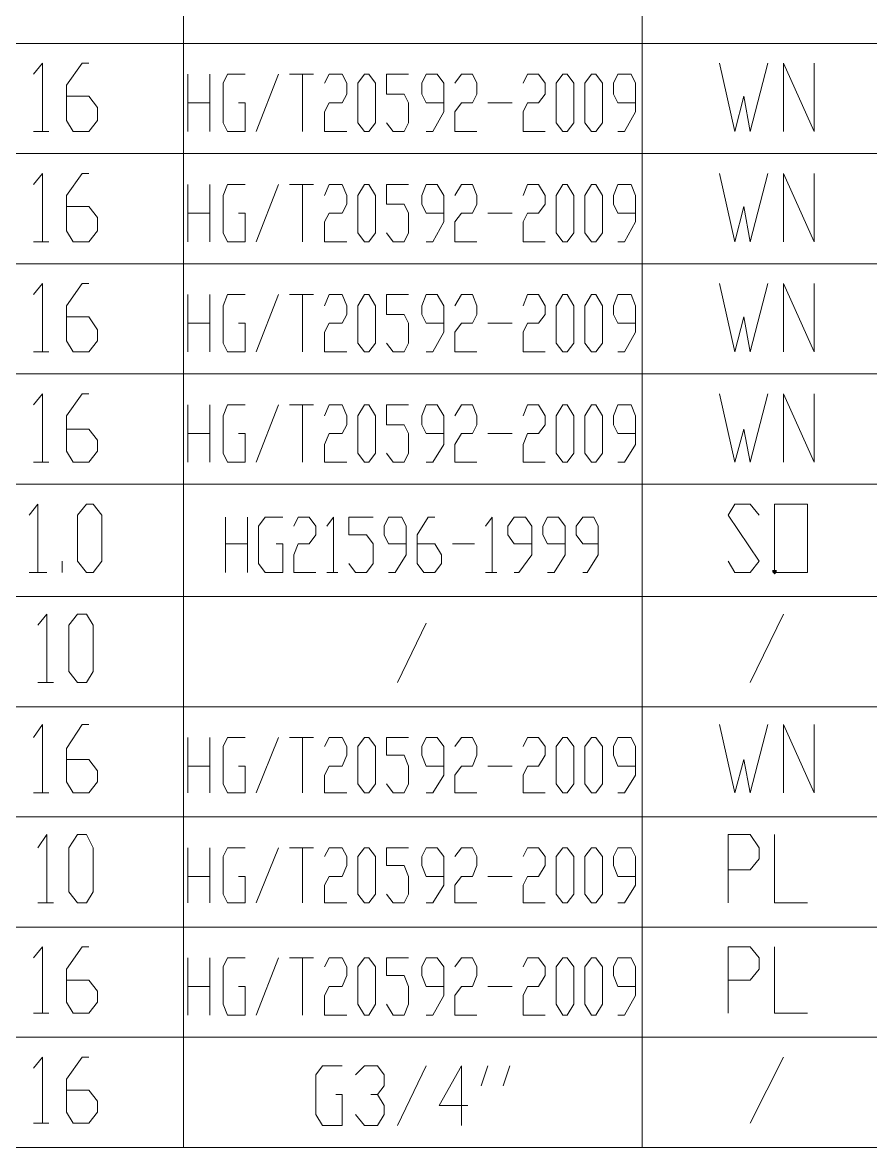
# Model space of a CAD drawing. Header units: millimetres. Extents: x 1435 to 2259, y 1083 to 2249.
# Drawn here: x 2120.8 to 2190, y 1546.5 to 1638.4 of the extents above; entities that cross this region are included whole.
import ezdxf

# ---------------------------------------------------------------- set-up
doc = ezdxf.new("R2010")
doc.units = ezdxf.units.MM
doc.layers.add('1', color=7, linetype='Continuous')

msp = doc.modelspace()

# ---------------------------------------------------------------- hatches: boundary and pattern name
h = msp.add_hatch(color=0)
h.dxf.hatch_style = 2
h.paths.add_polyline_path([(2182.165, 1593.319), (2181.985, 1593.499), (2181.985, 1593.679), (2182.165, 1593.679), (2182.345, 1593.679), (2182.345, 1593.499)])

# ---------------------------------------------------------------- linework, layer by layer
at = {"layer": '1', "color": 0, "lineweight": 9}
for points in [[(2133.925, 1645.699), (2133.925, 1636.699)], [(2171.365, 1645.699), (2171.365, 1636.699)], [(2240.665, 1636.699), (2074.345, 1636.699)], [(2240.665, 1636.699), (2074.345, 1636.699)], [(2133.925, 1636.699), (2133.925, 1627.699)], [(2171.365, 1636.699), (2171.365, 1627.699)], [(2121.685, 1634.179), (2122.405, 1635.079), (2122.405, 1629.499)], [(2124.385, 1632.379), (2126.185, 1632.379), (2126.905, 1631.479), (2126.905, 1630.399), (2126.185, 1629.499), (2124.925, 1629.499), (2124.385, 1630.399), (2124.385, 1633.279), (2125.645, 1635.079), (2126.185, 1635.079)], [(2177.665, 1635.079), (2178.925, 1629.499), (2179.645, 1632.379), (2180.185, 1629.499), (2181.625, 1635.079)], [(2182.885, 1629.499), (2182.885, 1635.079), (2185.405, 1629.499), (2185.405, 1635.079)], [(2134.285, 1629.499), (2134.285, 1634.179)], [(2136.085, 1634.179), (2136.085, 1629.499)], [(2138.425, 1631.839), (2138.965, 1631.839), (2138.965, 1629.499), (2137.525, 1629.499), (2137.165, 1630.219), (2137.165, 1633.459), (2137.525, 1634.179), (2138.965, 1634.179)], [(2139.865, 1629.499), (2141.665, 1634.179)], [(2142.565, 1634.179), (2144.545, 1634.179)], [(2143.645, 1634.179), (2143.645, 1629.499)], [(2145.445, 1633.459), (2145.805, 1634.179), (2146.885, 1634.179), (2147.245, 1633.459), (2147.245, 1632.559), (2146.885, 1631.839), (2145.805, 1631.839), (2145.445, 1631.119), (2145.445, 1629.499), (2147.245, 1629.499)], [(2148.685, 1629.499), (2148.145, 1630.219), (2148.145, 1633.459), (2148.685, 1634.179), (2149.045, 1634.179), (2149.585, 1633.459), (2149.585, 1630.219), (2149.045, 1629.499), (2148.685, 1629.499)], [(2150.485, 1630.219), (2151.025, 1629.499), (2151.925, 1629.499), (2152.285, 1630.219), (2152.285, 1631.839), (2151.925, 1632.559), (2150.485, 1632.559), (2150.485, 1634.179), (2152.285, 1634.179)], [(2153.725, 1629.499), (2154.265, 1629.499), (2155.165, 1631.119), (2155.165, 1633.459), (2154.625, 1634.179), (2153.725, 1634.179), (2153.365, 1633.459), (2153.365, 1632.559), (2153.725, 1631.839), (2155.165, 1631.839)], [(2156.065, 1633.459), (2156.605, 1634.179), (2157.505, 1634.179), (2157.865, 1633.459), (2157.865, 1632.559), (2157.505, 1631.839), (2156.605, 1631.839), (2156.065, 1631.119), (2156.065, 1629.499), (2157.865, 1629.499)], [(2161.645, 1633.459), (2162.005, 1634.179), (2162.905, 1634.179), (2163.445, 1633.459), (2163.445, 1632.559), (2162.905, 1631.839), (2162.005, 1631.839), (2161.645, 1631.119), (2161.645, 1629.499), (2163.445, 1629.499)], [(2164.885, 1629.499), (2164.345, 1630.219), (2164.345, 1633.459), (2164.885, 1634.179), (2165.245, 1634.179), (2165.785, 1633.459), (2165.785, 1630.219), (2165.245, 1629.499), (2164.885, 1629.499)], [(2167.225, 1629.499), (2166.685, 1630.219), (2166.685, 1633.459), (2167.225, 1634.179), (2167.585, 1634.179), (2168.125, 1633.459), (2168.125, 1630.219), (2167.585, 1629.499), (2167.225, 1629.499)], [(2169.385, 1629.499), (2169.925, 1629.499), (2170.825, 1631.119), (2170.825, 1633.459), (2170.465, 1634.179), (2169.385, 1634.179), (2169.025, 1633.459), (2169.025, 1632.559), (2169.385, 1631.839), (2170.825, 1631.839)], [(2134.285, 1631.839), (2136.085, 1631.839)], [(2158.765, 1631.839), (2160.745, 1631.839)], [(2121.685, 1629.499), (2122.945, 1629.499)], [(2240.665, 1627.699), (2074.345, 1627.699)], [(2240.665, 1627.699), (2074.345, 1627.699)], [(2133.925, 1627.699), (2133.925, 1618.699)], [(2171.365, 1627.699), (2171.365, 1618.699)], [(2121.685, 1625.179), (2122.405, 1626.079), (2122.405, 1620.499)], [(2124.385, 1623.379), (2126.185, 1623.379), (2126.905, 1622.479), (2126.905, 1621.399), (2126.185, 1620.499), (2124.925, 1620.499), (2124.385, 1621.399), (2124.385, 1624.279), (2125.645, 1626.079), (2126.185, 1626.079)], [(2177.665, 1626.079), (2178.925, 1620.499), (2179.645, 1623.379), (2180.185, 1620.499), (2181.625, 1626.079)], [(2182.885, 1620.499), (2182.885, 1626.079), (2185.405, 1620.499), (2185.405, 1626.079)], [(2134.285, 1620.499), (2134.285, 1625.179)], [(2136.085, 1625.179), (2136.085, 1620.499)], [(2138.425, 1622.839), (2138.965, 1622.839), (2138.965, 1620.499), (2137.525, 1620.499), (2137.165, 1621.219), (2137.165, 1624.279), (2137.525, 1625.179), (2138.965, 1625.179)], [(2139.865, 1620.499), (2141.665, 1625.179)], [(2142.565, 1625.179), (2144.545, 1625.179)], [(2143.645, 1625.179), (2143.645, 1620.499)], [(2145.445, 1624.279), (2145.805, 1625.179), (2146.885, 1625.179), (2147.245, 1624.279), (2147.245, 1623.559), (2146.885, 1622.839), (2145.805, 1622.839), (2145.445, 1622.119), (2145.445, 1620.499), (2147.245, 1620.499)], [(2148.685, 1620.499), (2148.145, 1621.219), (2148.145, 1624.279), (2148.685, 1625.179), (2149.045, 1625.179), (2149.585, 1624.279), (2149.585, 1621.219), (2149.045, 1620.499), (2148.685, 1620.499)], [(2150.485, 1621.219), (2151.025, 1620.499), (2151.925, 1620.499), (2152.285, 1621.219), (2152.285, 1622.839), (2151.925, 1623.559), (2150.485, 1623.559), (2150.485, 1625.179), (2152.285, 1625.179)], [(2153.725, 1620.499), (2154.265, 1620.499), (2155.165, 1622.119), (2155.165, 1624.279), (2154.625, 1625.179), (2153.725, 1625.179), (2153.365, 1624.279), (2153.365, 1623.559), (2153.725, 1622.839), (2155.165, 1622.839)], [(2156.065, 1624.279), (2156.605, 1625.179), (2157.505, 1625.179), (2157.865, 1624.279), (2157.865, 1623.559), (2157.505, 1622.839), (2156.605, 1622.839), (2156.065, 1622.119), (2156.065, 1620.499), (2157.865, 1620.499)], [(2161.645, 1624.279), (2162.005, 1625.179), (2162.905, 1625.179), (2163.445, 1624.279), (2163.445, 1623.559), (2162.905, 1622.839), (2162.005, 1622.839), (2161.645, 1622.119), (2161.645, 1620.499), (2163.445, 1620.499)], [(2164.885, 1620.499), (2164.345, 1621.219), (2164.345, 1624.279), (2164.885, 1625.179), (2165.245, 1625.179), (2165.785, 1624.279), (2165.785, 1621.219), (2165.245, 1620.499), (2164.885, 1620.499)], [(2167.225, 1620.499), (2166.685, 1621.219), (2166.685, 1624.279), (2167.225, 1625.179), (2167.585, 1625.179), (2168.125, 1624.279), (2168.125, 1621.219), (2167.585, 1620.499), (2167.225, 1620.499)], [(2169.385, 1620.499), (2169.925, 1620.499), (2170.825, 1622.119), (2170.825, 1624.279), (2170.465, 1625.179), (2169.385, 1625.179), (2169.025, 1624.279), (2169.025, 1623.559), (2169.385, 1622.839), (2170.825, 1622.839)], [(2134.285, 1622.839), (2136.085, 1622.839)], [(2158.765, 1622.839), (2160.745, 1622.839)], [(2121.685, 1620.499), (2122.945, 1620.499)], [(2240.665, 1618.699), (2074.345, 1618.699)], [(2240.665, 1618.699), (2074.345, 1618.699)], [(2133.925, 1618.699), (2133.925, 1609.699)], [(2171.365, 1618.699), (2171.365, 1609.699)], [(2121.685, 1616.179), (2122.405, 1617.079), (2122.405, 1611.499)], [(2124.385, 1614.379), (2126.185, 1614.379), (2126.905, 1613.299), (2126.905, 1612.399), (2126.185, 1611.499), (2124.925, 1611.499), (2124.385, 1612.399), (2124.385, 1615.279), (2125.645, 1617.079), (2126.185, 1617.079)], [(2177.665, 1617.079), (2178.925, 1611.499), (2179.645, 1614.379), (2180.185, 1611.499), (2181.625, 1617.079)], [(2182.885, 1611.499), (2182.885, 1617.079), (2185.405, 1611.499), (2185.405, 1617.079)], [(2134.285, 1611.499), (2134.285, 1616.179)], [(2136.085, 1616.179), (2136.085, 1611.499)], [(2138.425, 1613.839), (2138.965, 1613.839), (2138.965, 1611.499), (2137.525, 1611.499), (2137.165, 1612.219), (2137.165, 1615.279), (2137.525, 1616.179), (2138.965, 1616.179)], [(2139.865, 1611.499), (2141.665, 1616.179)], [(2142.565, 1616.179), (2144.545, 1616.179)], [(2143.645, 1616.179), (2143.645, 1611.499)], [(2145.445, 1615.279), (2145.805, 1616.179), (2146.885, 1616.179), (2147.245, 1615.279), (2147.245, 1614.559), (2146.885, 1613.839), (2145.805, 1613.839), (2145.445, 1613.119), (2145.445, 1611.499), (2147.245, 1611.499)], [(2148.685, 1611.499), (2148.145, 1612.219), (2148.145, 1615.279), (2148.685, 1616.179), (2149.045, 1616.179), (2149.585, 1615.279), (2149.585, 1612.219), (2149.045, 1611.499), (2148.685, 1611.499)], [(2150.485, 1612.219), (2151.025, 1611.499), (2151.925, 1611.499), (2152.285, 1612.219), (2152.285, 1613.839), (2151.925, 1614.559), (2150.485, 1614.559), (2150.485, 1616.179), (2152.285, 1616.179)], [(2153.725, 1611.499), (2154.265, 1611.499), (2155.165, 1613.119), (2155.165, 1615.279), (2154.625, 1616.179), (2153.725, 1616.179), (2153.365, 1615.279), (2153.365, 1614.559), (2153.725, 1613.839), (2155.165, 1613.839)], [(2156.065, 1615.279), (2156.605, 1616.179), (2157.505, 1616.179), (2157.865, 1615.279), (2157.865, 1614.559), (2157.505, 1613.839), (2156.605, 1613.839), (2156.065, 1613.119), (2156.065, 1611.499), (2157.865, 1611.499)], [(2161.645, 1615.279), (2162.005, 1616.179), (2162.905, 1616.179), (2163.445, 1615.279), (2163.445, 1614.559), (2162.905, 1613.839), (2162.005, 1613.839), (2161.645, 1613.119), (2161.645, 1611.499), (2163.445, 1611.499)], [(2164.885, 1611.499), (2164.345, 1612.219), (2164.345, 1615.279), (2164.885, 1616.179), (2165.245, 1616.179), (2165.785, 1615.279), (2165.785, 1612.219), (2165.245, 1611.499), (2164.885, 1611.499)], [(2167.225, 1611.499), (2166.685, 1612.219), (2166.685, 1615.279), (2167.225, 1616.179), (2167.585, 1616.179), (2168.125, 1615.279), (2168.125, 1612.219), (2167.585, 1611.499), (2167.225, 1611.499)], [(2169.385, 1611.499), (2169.925, 1611.499), (2170.825, 1613.119), (2170.825, 1615.279), (2170.465, 1616.179), (2169.385, 1616.179), (2169.025, 1615.279), (2169.025, 1614.559), (2169.385, 1613.839), (2170.825, 1613.839)], [(2134.285, 1613.839), (2136.085, 1613.839)], [(2158.765, 1613.839), (2160.745, 1613.839)], [(2121.685, 1611.499), (2122.945, 1611.499)], [(2240.665, 1609.699), (2074.345, 1609.699)], [(2240.665, 1609.699), (2074.345, 1609.699)], [(2133.925, 1609.699), (2133.925, 1600.699)], [(2171.365, 1609.699), (2171.365, 1600.699)], [(2121.685, 1607.179), (2122.405, 1608.079), (2122.405, 1602.499)], [(2124.385, 1605.199), (2126.185, 1605.199), (2126.905, 1604.299), (2126.905, 1603.399), (2126.185, 1602.499), (2124.925, 1602.499), (2124.385, 1603.399), (2124.385, 1606.279), (2125.645, 1608.079), (2126.185, 1608.079)], [(2177.665, 1608.079), (2178.925, 1602.499), (2179.645, 1605.199), (2180.185, 1602.499), (2181.625, 1608.079)], [(2182.885, 1602.499), (2182.885, 1608.079), (2185.405, 1602.499), (2185.405, 1608.079)], [(2134.285, 1602.499), (2134.285, 1607.179)], [(2136.085, 1607.179), (2136.085, 1602.499)], [(2138.425, 1604.839), (2138.965, 1604.839), (2138.965, 1602.499), (2137.525, 1602.499), (2137.165, 1603.219), (2137.165, 1606.279), (2137.525, 1607.179), (2138.965, 1607.179)], [(2139.865, 1602.499), (2141.665, 1607.179)], [(2142.565, 1607.179), (2144.545, 1607.179)], [(2143.645, 1607.179), (2143.645, 1602.499)], [(2145.445, 1606.279), (2145.805, 1607.179), (2146.885, 1607.179), (2147.245, 1606.279), (2147.245, 1605.559), (2146.885, 1604.839), (2145.805, 1604.839), (2145.445, 1603.939), (2145.445, 1602.499), (2147.245, 1602.499)], [(2148.685, 1602.499), (2148.145, 1603.219), (2148.145, 1606.279), (2148.685, 1607.179), (2149.045, 1607.179), (2149.585, 1606.279), (2149.585, 1603.219), (2149.045, 1602.499), (2148.685, 1602.499)], [(2150.485, 1603.219), (2151.025, 1602.499), (2151.925, 1602.499), (2152.285, 1603.219), (2152.285, 1604.839), (2151.925, 1605.559), (2150.485, 1605.559), (2150.485, 1607.179), (2152.285, 1607.179)], [(2153.725, 1602.499), (2154.265, 1602.499), (2155.165, 1603.939), (2155.165, 1606.279), (2154.625, 1607.179), (2153.725, 1607.179), (2153.365, 1606.279), (2153.365, 1605.559), (2153.725, 1604.839), (2155.165, 1604.839)], [(2156.065, 1606.279), (2156.605, 1607.179), (2157.505, 1607.179), (2157.865, 1606.279), (2157.865, 1605.559), (2157.505, 1604.839), (2156.605, 1604.839), (2156.065, 1603.939), (2156.065, 1602.499), (2157.865, 1602.499)], [(2161.645, 1606.279), (2162.005, 1607.179), (2162.905, 1607.179), (2163.445, 1606.279), (2163.445, 1605.559), (2162.905, 1604.839), (2162.005, 1604.839), (2161.645, 1603.939), (2161.645, 1602.499), (2163.445, 1602.499)], [(2164.885, 1602.499), (2164.345, 1603.219), (2164.345, 1606.279), (2164.885, 1607.179), (2165.245, 1607.179), (2165.785, 1606.279), (2165.785, 1603.219), (2165.245, 1602.499), (2164.885, 1602.499)], [(2167.225, 1602.499), (2166.685, 1603.219), (2166.685, 1606.279), (2167.225, 1607.179), (2167.585, 1607.179), (2168.125, 1606.279), (2168.125, 1603.219), (2167.585, 1602.499), (2167.225, 1602.499)], [(2169.385, 1602.499), (2169.925, 1602.499), (2170.825, 1603.939), (2170.825, 1606.279), (2170.465, 1607.179), (2169.385, 1607.179), (2169.025, 1606.279), (2169.025, 1605.559), (2169.385, 1604.839), (2170.825, 1604.839)], [(2134.285, 1604.839), (2136.085, 1604.839)], [(2158.765, 1604.839), (2160.745, 1604.839)], [(2121.685, 1602.499), (2122.945, 1602.499)], [(2240.665, 1600.699), (2074.345, 1600.699)], [(2240.665, 1600.699), (2074.345, 1600.699)], [(2133.925, 1600.699), (2133.925, 1591.519)], [(2171.365, 1600.699), (2171.365, 1591.519)], [(2121.325, 1598.179), (2122.045, 1599.079), (2122.045, 1593.499)], [(2126.005, 1593.499), (2125.285, 1594.399), (2125.285, 1598.179), (2126.005, 1599.079), (2126.545, 1599.079), (2127.265, 1598.179), (2127.265, 1594.399), (2126.545, 1593.499), (2126.005, 1593.499)], [(2178.385, 1594.399), (2178.925, 1593.499), (2180.185, 1593.499), (2180.905, 1594.399), (2178.385, 1598.179), (2178.925, 1599.079), (2180.185, 1599.079), (2180.905, 1598.179)], [(2184.865, 1593.499), (2182.165, 1593.499), (2182.165, 1599.079), (2184.865, 1599.079), (2184.865, 1593.499)], [(2137.345, 1593.499), (2137.345, 1597.999)], [(2139.145, 1597.999), (2139.145, 1593.499)], [(2141.485, 1595.839), (2142.025, 1595.839), (2142.025, 1593.499), (2140.585, 1593.499), (2140.045, 1594.219), (2140.045, 1597.279), (2140.585, 1597.999), (2142.025, 1597.999)], [(2142.925, 1597.279), (2143.285, 1597.999), (2144.185, 1597.999), (2144.725, 1597.279), (2144.725, 1596.559), (2144.185, 1595.839), (2143.285, 1595.839), (2142.925, 1594.939), (2142.925, 1593.499), (2144.725, 1593.499)], [(2145.625, 1597.279), (2146.165, 1597.999), (2146.165, 1593.499)], [(2147.425, 1594.219), (2147.965, 1593.499), (2148.865, 1593.499), (2149.405, 1594.219), (2149.405, 1595.839), (2148.865, 1596.559), (2147.425, 1596.559), (2147.425, 1597.999), (2149.405, 1597.999)], [(2150.665, 1593.499), (2151.205, 1593.499), (2152.105, 1594.939), (2152.105, 1597.279), (2151.745, 1597.999), (2150.665, 1597.999), (2150.305, 1597.279), (2150.305, 1596.559), (2150.665, 1595.839), (2152.105, 1595.839)], [(2153.005, 1595.839), (2154.445, 1595.839), (2154.985, 1594.939), (2154.985, 1594.219), (2154.445, 1593.499), (2153.545, 1593.499), (2153.005, 1594.219), (2153.005, 1596.559), (2153.905, 1597.999), (2154.445, 1597.999)], [(2158.585, 1597.279), (2159.125, 1597.999), (2159.125, 1593.499)], [(2160.925, 1593.499), (2161.285, 1593.499), (2162.365, 1594.939), (2162.365, 1597.279), (2161.825, 1597.999), (2160.925, 1597.999), (2160.385, 1597.279), (2160.385, 1596.559), (2160.925, 1595.839), (2162.365, 1595.839)], [(2163.625, 1593.499), (2164.165, 1593.499), (2165.065, 1594.939), (2165.065, 1597.279), (2164.525, 1597.999), (2163.625, 1597.999), (2163.265, 1597.279), (2163.265, 1596.559), (2163.625, 1595.839), (2165.065, 1595.839)], [(2166.505, 1593.499), (2166.865, 1593.499), (2167.765, 1594.939), (2167.765, 1597.279), (2167.405, 1597.999), (2166.505, 1597.999), (2165.965, 1597.279), (2165.965, 1596.559), (2166.505, 1595.839), (2167.765, 1595.839)], [(2137.345, 1595.839), (2139.145, 1595.839)], [(2155.885, 1595.839), (2157.685, 1595.839)], [(2124.025, 1593.499), (2124.025, 1594.399)], [(2121.325, 1593.499), (2122.765, 1593.499)], [(2145.625, 1593.499), (2146.525, 1593.499)], [(2158.585, 1593.499), (2159.485, 1593.499)], [(2240.665, 1591.519), (2074.345, 1591.519)], [(2240.665, 1591.519), (2074.345, 1591.519)], [(2133.925, 1591.519), (2133.925, 1582.519)], [(2171.365, 1591.519), (2171.365, 1582.519)], [(2122.045, 1589.179), (2122.765, 1590.079), (2122.765, 1584.499)], [(2125.285, 1584.499), (2124.565, 1585.399), (2124.565, 1589.179), (2125.285, 1590.079), (2126.005, 1590.079), (2126.545, 1589.179), (2126.545, 1585.399), (2126.005, 1584.499), (2125.285, 1584.499)], [(2180.185, 1584.499), (2182.885, 1590.079)], [(2151.385, 1584.499), (2153.725, 1589.359)], [(2122.045, 1584.499), (2123.305, 1584.499)], [(2240.665, 1582.519), (2074.345, 1582.519)], [(2240.665, 1582.519), (2074.345, 1582.519)], [(2133.925, 1582.519), (2133.925, 1573.519)], [(2171.365, 1582.519), (2171.365, 1573.519)], [(2121.685, 1579.999), (2122.405, 1581.079), (2122.405, 1575.499)], [(2124.385, 1578.199), (2126.185, 1578.199), (2126.905, 1577.299), (2126.905, 1576.399), (2126.185, 1575.499), (2124.925, 1575.499), (2124.385, 1576.399), (2124.385, 1579.099), (2125.645, 1581.079), (2126.185, 1581.079)], [(2177.665, 1581.079), (2178.925, 1575.499), (2179.645, 1578.199), (2180.185, 1575.499), (2181.625, 1581.079)], [(2182.885, 1575.499), (2182.885, 1581.079), (2185.405, 1575.499), (2185.405, 1581.079)], [(2134.285, 1575.499), (2134.285, 1579.999)], [(2136.085, 1579.999), (2136.085, 1575.499)], [(2138.425, 1577.659), (2138.965, 1577.659), (2138.965, 1575.499), (2137.525, 1575.499), (2137.165, 1576.219), (2137.165, 1579.279), (2137.525, 1579.999), (2138.965, 1579.999)], [(2139.865, 1575.499), (2141.665, 1579.999)], [(2142.565, 1579.999), (2144.545, 1579.999)], [(2143.645, 1579.999), (2143.645, 1575.499)], [(2145.445, 1579.279), (2145.805, 1579.999), (2146.885, 1579.999), (2147.245, 1579.279), (2147.245, 1578.559), (2146.885, 1577.659), (2145.805, 1577.659), (2145.445, 1576.939), (2145.445, 1575.499), (2147.245, 1575.499)], [(2148.685, 1575.499), (2148.145, 1576.219), (2148.145, 1579.279), (2148.685, 1579.999), (2149.045, 1579.999), (2149.585, 1579.279), (2149.585, 1576.219), (2149.045, 1575.499), (2148.685, 1575.499)], [(2150.485, 1576.219), (2151.025, 1575.499), (2151.925, 1575.499), (2152.285, 1576.219), (2152.285, 1577.659), (2151.925, 1578.559), (2150.485, 1578.559), (2150.485, 1579.999), (2152.285, 1579.999)], [(2153.725, 1575.499), (2154.265, 1575.499), (2155.165, 1576.939), (2155.165, 1579.279), (2154.625, 1579.999), (2153.725, 1579.999), (2153.365, 1579.279), (2153.365, 1578.559), (2153.725, 1577.659), (2155.165, 1577.659)], [(2156.065, 1579.279), (2156.605, 1579.999), (2157.505, 1579.999), (2157.865, 1579.279), (2157.865, 1578.559), (2157.505, 1577.659), (2156.605, 1577.659), (2156.065, 1576.939), (2156.065, 1575.499), (2157.865, 1575.499)], [(2161.645, 1579.279), (2162.005, 1579.999), (2162.905, 1579.999), (2163.445, 1579.279), (2163.445, 1578.559), (2162.905, 1577.659), (2162.005, 1577.659), (2161.645, 1576.939), (2161.645, 1575.499), (2163.445, 1575.499)], [(2164.885, 1575.499), (2164.345, 1576.219), (2164.345, 1579.279), (2164.885, 1579.999), (2165.245, 1579.999), (2165.785, 1579.279), (2165.785, 1576.219), (2165.245, 1575.499), (2164.885, 1575.499)], [(2167.225, 1575.499), (2166.685, 1576.219), (2166.685, 1579.279), (2167.225, 1579.999), (2167.585, 1579.999), (2168.125, 1579.279), (2168.125, 1576.219), (2167.585, 1575.499), (2167.225, 1575.499)], [(2169.385, 1575.499), (2169.925, 1575.499), (2170.825, 1576.939), (2170.825, 1579.279), (2170.465, 1579.999), (2169.385, 1579.999), (2169.025, 1579.279), (2169.025, 1578.559), (2169.385, 1577.659), (2170.825, 1577.659)], [(2134.285, 1577.659), (2136.085, 1577.659)], [(2158.765, 1577.659), (2160.745, 1577.659)], [(2121.685, 1575.499), (2122.945, 1575.499)], [(2240.665, 1573.519), (2074.345, 1573.519)], [(2240.665, 1573.519), (2074.345, 1573.519)], [(2133.925, 1573.519), (2133.925, 1564.519)], [(2171.365, 1573.519), (2171.365, 1564.519)], [(2122.045, 1570.999), (2122.765, 1572.079), (2122.765, 1566.499)], [(2125.285, 1566.499), (2124.565, 1567.399), (2124.565, 1570.999), (2125.285, 1572.079), (2126.005, 1572.079), (2126.545, 1570.999), (2126.545, 1567.399), (2126.005, 1566.499), (2125.285, 1566.499)], [(2178.385, 1566.499), (2178.385, 1572.079), (2180.185, 1572.079), (2180.905, 1570.999), (2180.905, 1570.099), (2180.185, 1569.199), (2178.385, 1569.199)], [(2182.165, 1572.079), (2182.165, 1566.499), (2184.865, 1566.499)], [(2134.285, 1566.499), (2134.285, 1570.999)], [(2136.085, 1570.999), (2136.085, 1566.499)], [(2138.425, 1568.659), (2138.965, 1568.659), (2138.965, 1566.499), (2137.525, 1566.499), (2137.165, 1567.219), (2137.165, 1570.279), (2137.525, 1570.999), (2138.965, 1570.999)], [(2139.865, 1566.499), (2141.665, 1570.999)], [(2142.565, 1570.999), (2144.545, 1570.999)], [(2143.645, 1570.999), (2143.645, 1566.499)], [(2145.445, 1570.279), (2145.805, 1570.999), (2146.885, 1570.999), (2147.245, 1570.279), (2147.245, 1569.559), (2146.885, 1568.659), (2145.805, 1568.659), (2145.445, 1567.939), (2145.445, 1566.499), (2147.245, 1566.499)], [(2148.685, 1566.499), (2148.145, 1567.219), (2148.145, 1570.279), (2148.685, 1570.999), (2149.045, 1570.999), (2149.585, 1570.279), (2149.585, 1567.219), (2149.045, 1566.499), (2148.685, 1566.499)], [(2150.485, 1567.219), (2151.025, 1566.499), (2151.925, 1566.499), (2152.285, 1567.219), (2152.285, 1568.659), (2151.925, 1569.559), (2150.485, 1569.559), (2150.485, 1570.999), (2152.285, 1570.999)], [(2153.725, 1566.499), (2154.265, 1566.499), (2155.165, 1567.939), (2155.165, 1570.279), (2154.625, 1570.999), (2153.725, 1570.999), (2153.365, 1570.279), (2153.365, 1569.559), (2153.725, 1568.659), (2155.165, 1568.659)], [(2156.065, 1570.279), (2156.605, 1570.999), (2157.505, 1570.999), (2157.865, 1570.279), (2157.865, 1569.559), (2157.505, 1568.659), (2156.605, 1568.659), (2156.065, 1567.939), (2156.065, 1566.499), (2157.865, 1566.499)], [(2161.645, 1570.279), (2162.005, 1570.999), (2162.905, 1570.999), (2163.445, 1570.279), (2163.445, 1569.559), (2162.905, 1568.659), (2162.005, 1568.659), (2161.645, 1567.939), (2161.645, 1566.499), (2163.445, 1566.499)], [(2164.885, 1566.499), (2164.345, 1567.219), (2164.345, 1570.279), (2164.885, 1570.999), (2165.245, 1570.999), (2165.785, 1570.279), (2165.785, 1567.219), (2165.245, 1566.499), (2164.885, 1566.499)], [(2167.225, 1566.499), (2166.685, 1567.219), (2166.685, 1570.279), (2167.225, 1570.999), (2167.585, 1570.999), (2168.125, 1570.279), (2168.125, 1567.219), (2167.585, 1566.499), (2167.225, 1566.499)], [(2169.385, 1566.499), (2169.925, 1566.499), (2170.825, 1567.939), (2170.825, 1570.279), (2170.465, 1570.999), (2169.385, 1570.999), (2169.025, 1570.279), (2169.025, 1569.559), (2169.385, 1568.659), (2170.825, 1568.659)], [(2134.285, 1568.659), (2136.085, 1568.659)], [(2158.765, 1568.659), (2160.745, 1568.659)], [(2122.045, 1566.499), (2123.305, 1566.499)], [(2240.665, 1564.519), (2074.345, 1564.519)], [(2240.665, 1564.519), (2074.345, 1564.519)], [(2133.925, 1564.519), (2133.925, 1555.519)], [(2171.365, 1564.519), (2171.365, 1555.519)], [(2121.685, 1561.999), (2122.405, 1562.899), (2122.405, 1557.499)], [(2124.385, 1560.199), (2126.185, 1560.199), (2126.905, 1559.299), (2126.905, 1558.399), (2126.185, 1557.499), (2124.925, 1557.499), (2124.385, 1558.399), (2124.385, 1561.099), (2125.645, 1562.899), (2126.185, 1562.899)], [(2178.385, 1557.499), (2178.385, 1562.899), (2180.185, 1562.899), (2180.905, 1561.999), (2180.905, 1561.099), (2180.185, 1560.199), (2178.385, 1560.199)], [(2182.165, 1562.899), (2182.165, 1557.499), (2184.865, 1557.499)], [(2134.285, 1557.319), (2134.285, 1561.999)], [(2136.085, 1561.999), (2136.085, 1557.319)], [(2138.425, 1559.659), (2138.965, 1559.659), (2138.965, 1557.319), (2137.525, 1557.319), (2137.165, 1558.219), (2137.165, 1561.279), (2137.525, 1561.999), (2138.965, 1561.999)], [(2139.865, 1557.319), (2141.665, 1561.999)], [(2142.565, 1561.999), (2144.545, 1561.999)], [(2143.645, 1561.999), (2143.645, 1557.319)], [(2145.445, 1561.279), (2145.805, 1561.999), (2146.885, 1561.999), (2147.245, 1561.279), (2147.245, 1560.559), (2146.885, 1559.659), (2145.805, 1559.659), (2145.445, 1558.939), (2145.445, 1557.319), (2147.245, 1557.319)], [(2148.685, 1557.319), (2148.145, 1558.219), (2148.145, 1561.279), (2148.685, 1561.999), (2149.045, 1561.999), (2149.585, 1561.279), (2149.585, 1558.219), (2149.045, 1557.319), (2148.685, 1557.319)], [(2150.485, 1558.219), (2151.025, 1557.319), (2151.925, 1557.319), (2152.285, 1558.219), (2152.285, 1559.659), (2151.925, 1560.559), (2150.485, 1560.559), (2150.485, 1561.999), (2152.285, 1561.999)], [(2153.725, 1557.319), (2154.265, 1557.319), (2155.165, 1558.939), (2155.165, 1561.279), (2154.625, 1561.999), (2153.725, 1561.999), (2153.365, 1561.279), (2153.365, 1560.559), (2153.725, 1559.659), (2155.165, 1559.659)], [(2156.065, 1561.279), (2156.605, 1561.999), (2157.505, 1561.999), (2157.865, 1561.279), (2157.865, 1560.559), (2157.505, 1559.659), (2156.605, 1559.659), (2156.065, 1558.939), (2156.065, 1557.319), (2157.865, 1557.319)], [(2161.645, 1561.279), (2162.005, 1561.999), (2162.905, 1561.999), (2163.445, 1561.279), (2163.445, 1560.559), (2162.905, 1559.659), (2162.005, 1559.659), (2161.645, 1558.939), (2161.645, 1557.319), (2163.445, 1557.319)], [(2164.885, 1557.319), (2164.345, 1558.219), (2164.345, 1561.279), (2164.885, 1561.999), (2165.245, 1561.999), (2165.785, 1561.279), (2165.785, 1558.219), (2165.245, 1557.319), (2164.885, 1557.319)], [(2167.225, 1557.319), (2166.685, 1558.219), (2166.685, 1561.279), (2167.225, 1561.999), (2167.585, 1561.999), (2168.125, 1561.279), (2168.125, 1558.219), (2167.585, 1557.319), (2167.225, 1557.319)], [(2169.385, 1557.319), (2169.925, 1557.319), (2170.825, 1558.939), (2170.825, 1561.279), (2170.465, 1561.999), (2169.385, 1561.999), (2169.025, 1561.279), (2169.025, 1560.559), (2169.385, 1559.659), (2170.825, 1559.659)], [(2134.285, 1559.659), (2136.085, 1559.659)], [(2158.765, 1559.659), (2160.745, 1559.659)], [(2121.685, 1557.499), (2122.945, 1557.499)], [(2240.665, 1555.519), (2074.345, 1555.519)], [(2240.665, 1555.519), (2074.345, 1555.519)], [(2133.925, 1555.519), (2133.925, 1546.519)], [(2171.365, 1555.519), (2171.365, 1546.519)], [(2121.685, 1552.999), (2122.405, 1553.899), (2122.405, 1548.499)], [(2124.385, 1551.199), (2126.185, 1551.199), (2126.905, 1550.299), (2126.905, 1549.399), (2126.185, 1548.499), (2124.925, 1548.499), (2124.385, 1549.399), (2124.385, 1552.099), (2125.645, 1553.899), (2126.185, 1553.899)], [(2180.185, 1548.499), (2182.885, 1553.899)], [(2146.345, 1550.839), (2146.885, 1550.839), (2146.885, 1548.319), (2145.265, 1548.319), (2144.725, 1549.219), (2144.725, 1552.459), (2145.265, 1553.179), (2146.885, 1553.179)], [(2147.965, 1552.459), (2148.685, 1553.179), (2149.765, 1553.179), (2150.305, 1552.459), (2150.305, 1551.559), (2149.765, 1550.839), (2149.225, 1550.839)], [(2151.385, 1548.319), (2153.725, 1553.179)], [(2157.145, 1549.939), (2154.805, 1549.939), (2156.605, 1553.179), (2156.605, 1548.319)], [(2158.225, 1551.559), (2158.765, 1553.179)], [(2160.025, 1551.559), (2160.565, 1553.179)], [(2149.765, 1550.839), (2150.305, 1549.939), (2150.305, 1549.219), (2149.765, 1548.319), (2148.685, 1548.319), (2147.965, 1549.219)], [(2121.685, 1548.499), (2122.945, 1548.499)], [(2240.665, 1546.519), (2074.345, 1546.519)]]:
    msp.add_lwpolyline(points, dxfattribs=at)

doc.saveas('drawing.dxf')
